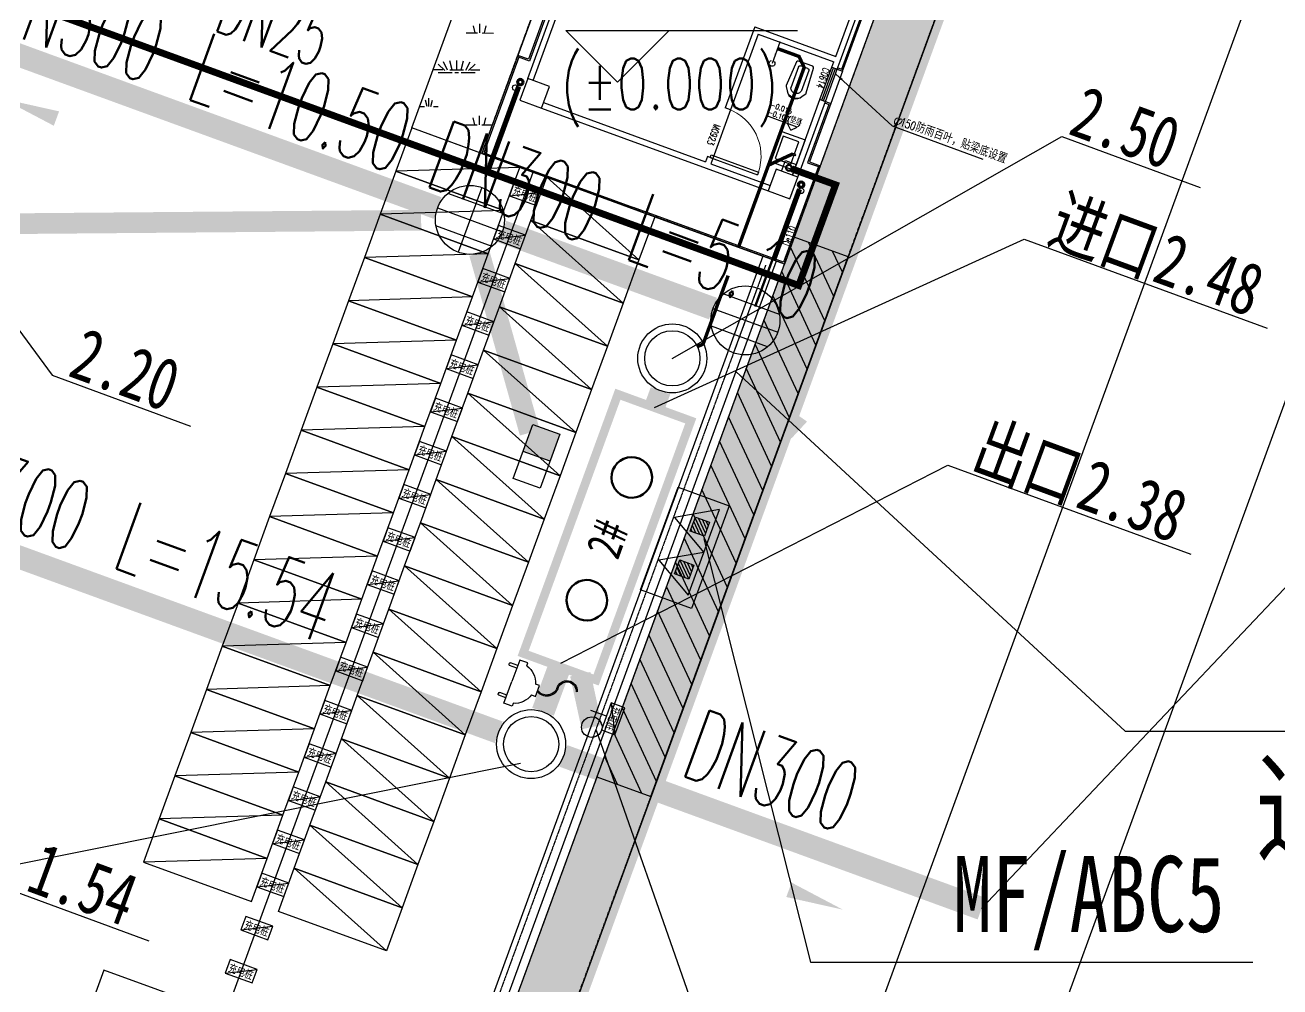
# Model space of a CAD drawing. Extents: x -111898 to 889894, y -2 to 1194865.
# Drawn here: x 713164 to 734987, y 877197 to 893932 of the extents above; entities that cross this region are included whole.
import ezdxf

# ---------------------------------------------------------------- set-up
doc = ezdxf.new("R2010")
doc.units = 0
doc.header["$LTSCALE"] = 10
doc.header["$MEASUREMENT"] = 0
for name, pattern in [('10平面$0$DASH', [0.35, 0.25, -0.1]), ('CENTER', [50.8, 31.75, -6.35, 6.35, -6.35]), ('CONTINOUS', [0]), ('DASH', [0.35, 0.25, -0.1])]:
    doc.linetypes.add(name, pattern=pattern)
doc.layers.get('Defpoints').update_dxf_attribs({"color": 210})
for name, color, linetype in [('0-WALL', 252, 'Continuous'), ('00绿地$0$A-车位', 8, 'Continuous'), ('1-单体污水', 50, 'Continuous'), ('1-单体雨水', 131, 'Continuous'), ('10平面$0$A-AXIS-ELEV', 4, 'Continuous'), ('10平面$0$A-CURTAIN', 134, 'Continuous'), ('10平面$0$A-DRAIN', 142, 'Continuous'), ('10平面$0$A-LIN-V', 9, 'Continuous'), ('10平面$0$A-LVTRY', 212, 'Continuous'), ('10平面$0$A-TEXT', 61, 'Continuous'), ('10平面$0$A-WINDOW', 140, 'Continuous'), ('10平面$0$AS-COLN', 6, 'Continuous'), ('10平面$0$AS-WALL', 40, 'Continuous'), ('10平面$0$宿舍-1i$0$单元1$0$LVTRY', 6, 'Continuous'), ('A-FIRE-TEXT', 61, 'Continuous'), ('A-LIN-V', 9, 'Continuous'), ('DIM_污水', 2, 'Continuous'), ('DIM_雨水', 4, 'Continuous'), ('GPS-ZF废水', 31, 'Continuous'), ('Gps-ZF雨水', 4, 'TG_Y'), ('SB_ZF消防', 1, 'Continuous'), ('TEXT_污水', 2, 'Continuous'), ('TEXT_给水', 3, 'Continuous'), ('TEXT_雨水', 4, 'Continuous'), ('TWT_雨水口', 4, 'Continuous'), ('WALL', 252, 'Continuous'), ('WELL_污水', 2, 'Continuous'), ('WELL_雨水', 4, 'Continuous'), ('污水标高', 2, 'Continuous'), ('雨水标高', 4, 'Continuous')]:
    doc.layers.add(name, color=color, linetype=linetype)
for name, color, linetype, lineweight in [('GPS-ZF污水', 2, 'TG_W', 60), ('GPS-ZF给水', 3, 'TG_J', 60), ('LG-ZF给水', 3, 'Continuous', 60), ('LG-ZF雨水', 4, 'Continuous', 60)]:
    doc.layers.add(name, color=color, linetype=linetype, lineweight=lineweight)
doc.styles.add('-宋体', font='', dxfattribs={"width": 0.75})
doc.styles.add('10平面$0$_TCH_DIM', font='SIMPLEX', dxfattribs={"bigfont": 'GBCBIG'})
doc.styles.add('10平面$0$_TCH_SPACE', font='SIMPLEX', dxfattribs={"height": 5, "bigfont": 'GBCBIG'})
doc.styles.add('_TCH_DIM', font='SIMPLEX.shx', dxfattribs={"width": 0.75, "bigfont": 'hztxt.shx'})
doc.styles.add('_TWT_PIPEDN', font='SIMPLEX', dxfattribs={"width": 0.6, "height": 3, "bigfont": 'HZTXT'})
doc.styles.add('A-STANDARD', font='SIMPLEX', dxfattribs={"bigfont": 'GBCBIG'})
doc.styles.add('note_txt', font='arial.ttf', dxfattribs={"width": 0.75})
doc.styles.add('TG_LINETYPE', font='SIMPLEX', dxfattribs={"width": 0.8, "height": 3.5, "bigfont": 'HZTXT'})
doc.styles.get('-宋体').set_extended_font_data('SimSun')
doc.linetypes.add('TG_J', pattern='A,2,-0.3,["J",TG_LINETYPE,S=0.1,R=0,X=-0.23,Y=-0.15],0', length=2.3)
doc.linetypes.add('TG_W', pattern='A,2,-0.3,["W",TG_LINETYPE,S=0.1,R=0,X=-0.23,Y=-0.15],0', length=2.3)
doc.linetypes.add('TG_Y', pattern='A,2,-0.3,["Y",TG_LINETYPE,S=0.1,R=0,X=-0.25,Y=-0.15],0', length=2.3)
pattern_1 = [(359.79974, (-824318.4, 704905.5), (1605.5824, 1594.398), [240, -48, 64, -48, 240, -960]), (359.79974, (-824398.3, 704953.8), (1605.5824, 1594.398), [160, -120, 240, -120, 160, -800]), (359.79974, (-823836, 705591.9), (1605.5824, 1594.398), [200, -80, 200, -1120]), (359.79974, (-824634.9, 705914.7), (1605.5824, 1594.398), [80, -160, 80, -1280]), (89.79974, (-824474.9, 705914.1), (-1594.398, 1605.5824), [144, -1456]), (89.79974, (-823998.3, 704952.4), (-1594.398, 1605.5824), [160, -1440]), (89.79974, (-823596, 705591), (-1594.398, 1605.5824), [160, -1440]), (44.79974, (-823790.3, 704935.7), (5.5922, 1599.9902), [160, -2102.7417]), (134.79974, (-824206.3, 704937.2), (-1599.9902, 5.5922), [160, -2102.7417]), (63.23469, (-823838.3, 704943.9), (5.5922, 1599.99023), [160, -3417.7088]), (75.7635, (-823918.27, 704952.15), (5.59221, 1599.99023), [160, -6436.969]), (75.7635, (-823516.03, 705590.75), (5.59221, 1599.99023), [128, -6468.969]), (75.7635, (-824442.9, 705914), (5.59221, 1599.99023), [112, -6484.969]), (103.835987, (-824078.27, 704952.7), (5.59221, 1599.99023), [160, -6436.969]), (103.835987, (-823676.03, 705591.3), (5.59221, 1599.99023), [128, -6468.969]), (103.835987, (-824506.9, 705914.2), (5.59221, 1599.99023), [112, -6484.969]), (116.364795, (-824158.3, 704945), (5.5922, 1599.99023), [160, -3417.7069])]

# ---------------------------------------------------------------- blocks, each defined once
blk = doc.blocks.new('gfctuc')
blk.add_lwpolyline([(2035210, 4060000), (2035210, 4059500), (2035460, 4059500), (2035460, 4060000)], close=True)
blk.add_lwpolyline([(2035210, 4060000), (2035460, 4059500)])
at = {"layer": 'A-FIRE-TEXT', "style": 'note_txt', "width": 0.75}
blk.add_text('充电桩', height=139.2, rotation=270, dxfattribs=at).set_placement((2035260, 4059973))
blk = doc.blocks.new('00绿地$0$G$C40593B0A')
at = {"layer": '00绿地$0$A-车位'}
blk.add_lwpolyline([(-1560, 590), (-760, 590), (-760, -1410), (-1560, -1410)], close=True, dxfattribs=at)
blk.add_lwpolyline([(-760, 590), (-1560, -1410)], dxfattribs=at)
blk = doc.blocks.new('10平面$0$$plan$00003701')
at = {"layer": '10平面$0$A-LVTRY'}
for points in [[(-283, -433), (-283, 0), (283, 0), (283, -433), (-283, -433)], [(10, -93), (-212, -93)], [(-212, -93), (-212, -382), (200, -382), (200, -93), (29, -93)], [(10, -66), (10, -139), (29, -139), (29, -66), (10, -66)]]:
    blk.add_lwpolyline(points, dxfattribs=at)
blk = doc.blocks.new('10平面$0$宿舍-1i$0$单元1$0$$lvtry$00000168')
at = {"color": 0}
blk.add_line((0, 0), (0, -395), dxfattribs=at)
blk.add_arc((0, -395), 50, 121.0332, 58.9668, dxfattribs=at)
for p in [(0, 0), (0, -223)]:
    blk.add_point(p, dxfattribs=at)
blk = doc.blocks.new('10平面$0$$plan$00002873')
at = {"layer": '10平面$0$A-LVTRY'}
for p, q in [((-92, -91), (-92, -482)), ((-66, -65), (69, -65)), ((95, -91), (95, -482))]:
    blk.add_line(p, q, dxfattribs=at)
blk.add_lwpolyline([(140, -552, -0.624736), (-140, -552), (-181, -489, -0.15876), (-185, -473), (-158, -24, -0.392703), (-132, 0), (132, 0, -0.392703), (158, -24), (185, -473, -0.161657), (181, -489)], format="xyb", close=True, dxfattribs=at)
blk.add_circle((2, -107), 23.1, dxfattribs=at)
for centre, radius, start, end in [((-66, -91), 26, 90, 180), ((69, -91), 26, 0, 90), ((0, -422), 207, 240.0293, 299.9707), ((2, -447), 99.9, 200.5982, 339.4018)]:
    blk.add_arc(centre, radius, start, end, dxfattribs=at)
blk = doc.blocks.new('10平面$0$$DorLib2D$00000001')
for p, q in [((0.45, 0.975), (0.5, 0.975)), ((0.45, 0), (0.45, 0.975)), ((0.5, 0), (0.5, 0.975)), ((0.5, 0), (0.45, 0))]:
    blk.add_line(p, q)
at = {"lineweight": 13}
blk.add_arc((0.475, 0), 0.975, 91.4693, 180, dxfattribs=at)
blk = doc.blocks.new('2#')
at = {"layer": 'GPS-ZF污水', "linetype": 'CONTINOUS', "const_width": 150}
blk.add_lwpolyline([(-20411, 50274), (-15611, 50274), (-15611, 51624), (-20411, 51624), (-20411, 50274)], dxfattribs=at)
at = {"layer": 'GPS-ZF污水', "linetype": 'CONTINOUS'}
for centre in [(-19163, 50901), (-16888, 50901)]:
    blk.add_ellipse(centre, major_axis=(353, -9), ratio=1, start_param=3.166511194156282, end_param=9.449696501335868, dxfattribs=at)
at = {"layer": 'GPS-ZF污水', "linetype": 'CONTINOUS', "style": '-宋体', "width": 0.75}
blk.add_text('2#', height=604.2, dxfattribs=at).set_placement((-18338, 50630))
blk = doc.blocks.new('AD-P-B01-B04$0$AD-PMDT-B1F$0$sdftr')
at = {"color": 0}
for p, q in [((-63180, -35534), (-63180, -35514)), ((-63030, -35499), (-63165, -35499)), ((-63030, -35549), (-63165, -35549)), ((-62880, -35399), (-63030, -35399)), ((-63030, -35399), (-63030, -35799)), ((-62880, -35450), (-62880, -35399)), ((-62631, -35699), (-62555, -35699)), ((-62555, -35699), (-62555, -35899)), ((-63030, -36199), (-63030, -35799)), ((-62555, -35899), (-62631, -35899)), ((-61280, -35799), (-61568, -35799)), ((-63180, -36064), (-63180, -36084)), ((-63030, -36049), (-63165, -36049)), ((-63030, -36099), (-63165, -36099)), ((-62880, -36199), (-63030, -36199)), ((-62880, -36147), (-62880, -36199)), ((-61903, -36026), (-61922, -36020))]:
    blk.add_line(p, q, dxfattribs=at)
for centre, radius, start, end in [((-63165, -35514), 15, 89.9994, 179.9994), ((-63165, -35534), 15, 179.9994, 270.0006), ((-62980, -35799), 362, 16.022, 73.978), ((-62447, -35969), 212, 4.0504, 120.7003), ((-62447, -35969), 192, 4.6155, 124.3186), ((-62980, -35799), 362, 286.022, 343.978), ((-62076, -35975), 180, 173.3009, 343.4976), ((-62076, -35975), 160, 172.6314, 343.4976), ((-63165, -36064), 15, 89.9994, 179.9994), ((-63165, -36084), 15, 179.9994, 270.0006)]:
    blk.add_arc(centre, radius, start, end, dxfattribs=at)
at = {"xscale": -1, "rotation": 179.884104689103}
blk.add_blockref('gfctuc', (-2088274, 4028060), dxfattribs=at)
blk = doc.blocks.new('$TWTSYS$00000376')
for radius in [0.5, 0.4]:
    blk.add_circle((0, 0, 0), radius)
blk = doc.blocks.new('$TWTSYS$00000375')
for p, q in [((0, 0.5, 0), (0, -0.5, 0)), ((0.433, 0.25, 0), (-0.433, 0.25, 0)), ((-0.5, 0, 0), (0.5, 0, 0)), ((0.433, -0.25, 0), (-0.433, -0.25, 0))]:
    blk.add_line(p, q)
blk.add_circle((0, 0, 0), 0.5)
blk = doc.blocks.new('$TwtSys$00000424')
for p, q in [((-500, 250), (500, 250)), ((-500, -250), (-500, 250)), ((0, -250), (0, 250)), ((500, 250), (500, -250)), ((500, -250), (-500, -250))]:
    blk.add_line(p, q)
blk.add_solid([(0, 250), (500, 250), (0, -250), (500, -250)])
blk = doc.blocks.new('$ATTACHMENT$00000214')
h = blk.add_hatch()
h.set_pattern_fill('ANSI31', color=256, scale=200, style=0)
h.set_pattern_definition([(45, (-38543.802, -6842.639), (-17.67767, 17.67767), [])])
h.paths.add_polyline_path([(-65, 2), (65, 2), (65, -128), (-65, -128)])
for points in [[(0, 172), (-198, -172), (198, -172)], [(-65, 2), (65, 2), (65, -128), (-65, -128)]]:
    blk.add_lwpolyline(points, close=True)

msp = doc.modelspace()

# ---------------------------------------------------------------- hatches: boundary and pattern name
at = {"layer": '0-WALL'}
h = msp.add_hatch(dxfattribs=at)
h.set_pattern_fill('草坪或沼泽', color=8, scale=400, angle=-0.200257)
h.set_pattern_definition(pattern_1)
h.paths.add_polyline_path([(696130.98, 804098.61), (669562.33, 731379.54), (607880.43, 745535.24), (522571.73, 770781.34), (445339.53, 792957.04), (609790.27, 1011755.57), (618487.23, 1023194.24), (653205.56, 1069507.99), (721439.16, 1038957.87), (738262.84, 1027590.63), (761400.89, 1017231.07), (768403.04, 1001909.04), (737294.43, 916764), (736355.16, 917107.18), (742257.75, 933262.65), (741788.31, 933434.17), (745346.31, 941716.12), (767322.91, 1001866.69), (760648.1, 1016472.46), (737774.94, 1026713.42), (720951.27, 1038080.66), (653526.34, 1068268.72), (619285.33, 1022591.71), (610587.99, 1011152.54), (447011.62, 793517.34), (522851.61, 771741.38), (608134.4, 746502.95), (668925.9, 732551.6), (695191.71, 804441.78)])
h.paths.add_polyline_path([(702359.45, 821146.08), (701420.18, 821489.25), (703324.3, 826702.56), (702855.23, 826873.89), (706411.93, 835156.24), (730109.53, 900012.74), (731048.81, 899669.57)])
h = msp.add_hatch(dxfattribs=at)
h.set_pattern_fill('草坪或沼泽', color=8, scale=400, angle=-0.200257)
h.set_pattern_definition([(359.79974, (-824318.4, 704905.5), (1605.5824, 1594.398), [240, -48, 64, -48, 240, -960]), (359.79974, (-824398.3, 704953.8), (1605.5824, 1594.398), [160, -120, 240, -120, 160, -800]), (359.79974, (-823836, 705591.9), (1605.5824, 1594.398), [200, -80, 200, -1120]), (359.79974, (-824634.9, 705914.7), (1605.5824, 1594.398), [80, -160, 80, -1280]), (89.79974, (-824474.9, 705914.1), (-1594.398, 1605.5824), [144, -1456]), (89.79974, (-823998.3, 704952.4), (-1594.398, 1605.5824), [160, -1440]), (89.79974, (-823596, 705591), (-1594.398, 1605.5824), [160, -1440]), (44.79974, (-823790.3, 704935.7), (5.5922, 1599.9902), [160, -2102.7417]), (134.79974, (-824206.3, 704937.2), (-1599.9902, 5.5922), [160, -2102.7417]), (63.23469, (-823838.3, 704943.9), (5.5922, 1599.99023), [160, -3417.7088]), (75.7635, (-823918.27, 704952.15), (5.59221, 1599.99023), [160, -6436.969]), (75.7635, (-823516.03, 705590.75), (5.59221, 1599.99023), [128, -6468.969]), (75.7635, (-824442.9, 705914), (5.59221, 1599.99023), [112, -6484.969]), (103.835987, (-824078.27, 704952.7), (5.59221, 1599.99023), [160, -6436.969]), (103.835987, (-823676.03, 705591.3), (5.59221, 1599.99023), [128, -6468.969]), (103.835987, (-824506.9, 705914.2), (5.59221, 1599.99023), [112, -6484.969]), (116.364795, (-824158.3, 704945), (5.5922, 1599.99023), [160, -3417.7069])])
edge = h.paths.add_edge_path()
edge.add_line((741503.08, 933538.38), (741712.87, 934018.57))
edge.add_line((741712.87, 934018.57), (745060.96, 941812.89))
edge.add_line((745060.96, 941812.89), (766890.86, 1001849.76))
edge.add_line((766890.86, 1001849.76), (760346.98, 1016169.02))
edge.add_line((760346.98, 1016169.02), (737579.78, 1026362.54))
edge.add_line((737579.78, 1026362.54), (720756.11, 1037729.77))
edge.add_line((720756.11, 1037729.77), (653654.65, 1067773.01))
edge.add_line((653654.65, 1067773.01), (467795.25, 820503.81))
edge.add_line((467795.25, 820503.81), (468143.58, 820404.89))
edge.add_line((468143.58, 820404.89), (647181.92, 1058601.18))
edge.add_line((647181.92, 1058601.18), (648464.56, 1058132.56))
edge.add_line((648464.56, 1058132.56), (650350.23, 1063296.8))
edge.add_line((650350.23, 1063296.8), (720796.15, 1037558.69))
edge.add_line((720796.15, 1037558.69), (718909.6, 1032395.07))
edge.add_line((718909.6, 1032395.07), (725484.49, 1029992.9))
edge.add_line((725484.49, 1029992.9), (726513.26, 1032808.65))
edge.add_line((726513.26, 1032808.65), (729331.07, 1031779.14))
edge.add_line((729331.07, 1031779.14), (728302.36, 1028963.46))
edge.add_line((728302.36, 1028963.46), (747084.56, 1022101.19))
edge.add_line((747084.56, 1022101.19), (755217.14, 1018452.95))
edge.add_arc((743028.5, 1006160.87), 17310.64, -14.619994, 45.242091, ccw=False)
edge.add_line((759778.64, 1001791.54), (760685.99, 1001458.08))
edge.add_line((760685.99, 1001458.08), (765094.65, 999847.31))
edge.add_line((765094.65, 999847.31), (740941.69, 933744.02))
edge.add_line((740941.69, 933744.02), (741503.08, 933538.38))
h = msp.add_hatch(dxfattribs=at)
h.set_pattern_fill('草坪或沼泽', color=8, scale=400, angle=-0.200257)
h.set_pattern_definition(pattern_1)
edge = h.paths.add_edge_path()
edge.add_arc((670925.45, 835932.04), 3000.73, 160.898838, 249.92431)
edge.add_line((669895.41, 833113.63), (677597, 830299.76))
edge.add_arc((681200.31, 840162.12), 10500, 249.929711, 339.929709)
edge.add_line((691062.67, 836558.8), (714638.64, 901086.81))
edge.add_arc((704776.28, 904690.13), 10500, -20.070291, 69.929711)
edge.add_line((708379.59, 914552.49), (700677.97, 917366.35))
edge.add_arc((699648.49, 914547.74), 3000.73, 69.935502, 158.96099)
edge.add_line((696847.8, 915625.01), (711688.3, 910202.89))
edge.add_line((711688.3, 910202.89), (682930.43, 831491.86))
edge.add_line((682930.43, 831491.86), (668089.93, 836913.99))
h = msp.add_hatch(dxfattribs=at)
h.set_pattern_fill('草坪或沼泽', color=8, scale=400, angle=-0.200257)
h.set_pattern_definition(pattern_1)
h.paths.add_polyline_path([(721109.35, 891695.96), (719887.88, 892142.23), (722753.37, 899985.16), (724256.62, 899435.93), (722575.77, 894835.41), (722293.99, 894938.36)])
msp.add_hatch(color=8, dxfattribs=at).paths.add_polyline_path([(725526.05, 887904.73), (726491.97, 886739.82), (726763.44, 887033.6)], flags=17)
at = {"layer": '1-单体污水'}
for points in [[(726624.55, 893386.28), (726634.84, 893414.46), (726646.51, 893410.2)], [(726624.55, 893386.28), (726651.75, 893398.93), (726646.51, 893410.2)], [(726713.96, 893193.92), (726741.17, 893206.56), (726746.4, 893195.29)], [(726713.96, 893193.92), (726742.14, 893183.62), (726746.4, 893195.29)], [(724956.01, 888382.36), (724984.19, 888372.06), (724979.92, 888360.39)], [(724956.01, 888382.36), (724968.65, 888355.15), (724979.92, 888360.39)]]:
    msp.add_hatch(color=256, dxfattribs=at).paths.add_polyline_path(points)
at = {"layer": '10平面$0$A-WINDOW'}
msp.add_hatch(color=256, dxfattribs=at).paths.add_polyline_path([(727259.54, 893085.08), (727356.15, 892968.6), (727383.29, 892997.98)], flags=17)
at = {"layer": 'A-LIN-V'}
h = msp.add_hatch(dxfattribs=at)
h.set_pattern_fill('ANSI31', color=256, scale=200, angle=282.622918)
h.set_pattern_definition([(114.92971, (294179.43, 1207716.67), (-287.91712, -133.82818), [])])
h.paths.add_polyline_path([(727479.69, 889900.81), (726540.42, 890243.99), (723108.69, 880851.26), (724047.96, 880508.09)])
at = {"layer": 'GPS-ZF给水'}
for points in [[(727259.38, 891152.77), (727279.97, 891209.13), (727336.33, 891188.54)], [(727259.38, 891152.77), (727315.74, 891132.18), (727336.33, 891188.54)], [(726619.37, 889401.04), (726598.78, 889344.69), (726655.13, 889324.1)], [(726619.37, 889401.04), (726675.72, 889380.45), (726655.13, 889324.1)]]:
    msp.add_hatch(color=256, dxfattribs=at).paths.add_polyline_path(points)

# ---------------------------------------------------------------- linework, layer by layer
at = {"layer": '0-WALL', "linetype": 'CENTER', "ltscale": 0.2}
msp.add_line((669562.33, 731379.54), (768403.04, 1001909.04), dxfattribs=at)
at = {"layer": '0-WALL'}
for p, q in [((723467.19, 892937.97), (722567.19, 893837.97)), ((722567.19, 893837.97), (726595.18, 893837.97)), ((723467.19, 892937.97), (724367.19, 893837.97)), ((725526.05, 887904.73), (732296.67, 881648.14)), ((732296.67, 881648.14), (740979.33, 881648.14))]:
    msp.add_line(p, q, dxfattribs=at)
for points in [[(673693.26, 728114.7), (773803.93, 1002120.16), (765164.86, 1021024.11), (740702.33, 1031976.68), (723878.66, 1043343.91), (624903.43, 1087657.94), (607465.13, 1083055.04)], [(724114.6, 890597.96), (725993.15, 889911.61), (710893.55, 848583.63), (709015.01, 849269.97)], [(726228.06, 889826.15), (706272.44, 835207.11), (702714.26, 826925.28)]]:
    msp.add_lwpolyline(points, dxfattribs=at)
at = {"layer": '0-WALL', "color": 1, "linetype": 'DASH', "ltscale": 3, "const_width": 300}
msp.add_lwpolyline([(768403.04, 1001909.04), (761400.89, 1017231.07), (738262.84, 1027590.63), (721439.16, 1038957.87), (653205.56, 1069507.99), (618487.23, 1023194.24), (609790.27, 1011755.57), (445339.53, 792957.04), (522571.73, 770781.34), (607880.43, 745535.24), (669562.33, 731379.54)], close=True, dxfattribs=at)
at = {"layer": '0-WALL', "linetype": 'CENTER', "ltscale": 0.2}
msp.add_lwpolyline([(768403.04, 1001909.04), (761400.89, 1017231.07), (738262.84, 1027590.63), (721439.16, 1038957.87), (653205.56, 1069507.99), (618487.23, 1023194.24), (609790.27, 1011755.57), (445339.53, 792957.04), (522571.73, 770781.34), (607880.43, 745535.24), (669562.33, 731379.54)], close=True, dxfattribs=at)
at = {"layer": '0-WALL', "ltscale": 10}
msp.add_lwpolyline([(732985.07, 905562.62), (733176.82, 905492.56, -0.41421265), (737945.59, 895233.01), (712619.45, 825914.72, -0.41421335), (702359.9, 821145.92), (702359.45, 821146.08)], format="xyb", dxfattribs=at)
at = {"layer": '0-WALL'}
for points in [[(702359.45, 821146.08), (701420.18, 821489.25), (703324.3, 826702.56), (702855.23, 826873.89), (706411.93, 835156.24), (730109.53, 900012.74), (731048.81, 899669.57)], [(721109.35, 891695.96), (719887.88, 892142.23), (722753.37, 899985.16), (724256.62, 899435.93), (722575.77, 894835.41), (722293.99, 894938.36)]]:
    msp.add_lwpolyline(points, close=True, dxfattribs=at)
at = {"layer": '0-WALL', "elevation": 3538.29}
msp.add_lwpolyline([(706901.64, 850042.11), (722001.24, 891370.1)], dxfattribs=at)
at = {"layer": '0-WALL', "linetype": 'DASH'}
for points in [[(726043.14, 889757.11), (706132.98, 835262.51), (702576.29, 826984.64)], [(726324.92, 889654.16), (706411.91, 835151.73), (702851.93, 826866.21)]]:
    msp.add_lwpolyline(points, dxfattribs=at)
at = {"layer": '1-单体污水', "const_width": 60}
for points in [[(726624.55, 893386.28), (726248.65, 893523.62)], [(726624.55, 893386.28), (726713.96, 893193.92)], [(726713.96, 893193.92), (726092.97, 891494.26)], [(726515.92, 891690.85), (726092.97, 891494.26)], [(726092.97, 891494.26), (725569.48, 890061.44)], [(725391.03, 889573.02), (724956.01, 888382.36)], [(724855.7, 888335.73), (724956.01, 888382.36)]]:
    msp.add_lwpolyline(points, dxfattribs=at)
at = {"layer": '1-单体雨水', "const_width": 90}
for points in [[(721748.79, 892862.39), (721208.49, 891383.58)], [(726633.02, 891077.91), (726180.13, 889838.34)]]:
    msp.add_lwpolyline(points, dxfattribs=at)
at = {"layer": '10平面$0$A-AXIS-ELEV'}
for p, q in [((726594.57, 892158.32), (726065.34, 892351.68)), ((726479.15, 892104.67), (726425.5, 892220.09)), ((726479.15, 892104.67), (726594.57, 892158.32))]:
    msp.add_line(p, q, dxfattribs=at)
at = {"layer": '10平面$0$A-CURTAIN'}
for p, q in [((727074.23, 892577.87), (727144.67, 892552.13)), ((727082.81, 892601.35), (727176.73, 892567.04))]:
    msp.add_line(p, q, dxfattribs=at)
for points in [[(722292.52, 894351.53), (721921.77, 893336.8), (721733.92, 893405.43), (721109.46, 891696.28), (723739.43, 890735.4)], [(722307.42, 894319.47), (721936.68, 893304.74), (721748.82, 893373.37), (721141.52, 891711.18), (723748.01, 890758.88)], [(727288.71, 893164.92), (727382.64, 893130.6), (727863.08, 894445.58), (727863.08, 894445.58)], [(727297.29, 893188.4), (727367.74, 893162.66), (727839.6, 894454.16), (727839.6, 894454.16)], [(727176.73, 892567.04), (726805.99, 891552.3), (726993.85, 891483.67), (726369.39, 889774.51), (723739.43, 890735.4)], [(727144.67, 892552.13), (726773.93, 891537.4), (726961.78, 891468.76), (726354.49, 889806.57), (723748.01, 890758.88)]]:
    msp.add_lwpolyline(points, dxfattribs=at)
at = {"layer": '10平面$0$A-DRAIN'}
msp.add_circle((726656.56, 891050.16), 50, dxfattribs=at)
at = {"layer": '10平面$0$A-LIN-V', "color": 8}
msp.add_line((727382.64, 893130.6), (727176.74, 892567.04), dxfattribs=at)
at = {"layer": '10平面$0$A-WINDOW'}
for p, q in [((726988.88, 892635.67), (727194.78, 893199.24)), ((727020.19, 892624.23), (727226.09, 893187.8)), ((727051.5, 892612.79), (727257.4, 893176.36)), ((727082.81, 892601.35), (727288.71, 893164.92)), ((727194.78, 893199.24), (727288.71, 893164.92)), ((727259.54, 893085.08), (728241.92, 892177.49)), ((726988.88, 892635.67), (727082.81, 892601.35)), ((725433.68, 892458.62), (725124.82, 891613.28)), ((728241.92, 892177.49), (729819.9, 891600.96))]:
    msp.add_line(p, q, dxfattribs=at)
at = {"layer": '10平面$0$AS-COLN'}
msp.add_lwpolyline([(726226.66, 891423.64), (726089.39, 891047.93), (726465.1, 890910.66), (726602.37, 891286.37)], close=True, dxfattribs=at)
at = {"layer": '10平面$0$AS-WALL'}
for p, q in [((727263.42, 893387.09), (727675.23, 894514.22)), ((727340.19, 893305.81), (727769.15, 894479.9)), ((725854.51, 893901.85), (725339.75, 892492.94)), ((725854.51, 893901.85), (727263.42, 893387.09)), ((725914.12, 893773.6), (725433.68, 892458.62)), ((725914.12, 893773.6), (727229.1, 893293.16)), ((727194.78, 893199.24), (727229.1, 893293.16)), ((727288.71, 893164.92), (727340.19, 893305.81)), ((722181.13, 892582.32), (724996.58, 891553.67)), ((726508.44, 891320.69), (726988.88, 892635.67)), ((726602.37, 891286.37), (727082.81, 892601.35)), ((722146.81, 892488.39), (725009.22, 891442.58)), ((725030.9, 891647.59), (724996.58, 891553.67)), ((725124.82, 891613.28), (725090.51, 891519.35)), ((725090.51, 891519.35), (726123.7, 891141.86)), ((725009.22, 891442.58), (726089.39, 891047.93))]:
    msp.add_line(p, q, dxfattribs=at)
at = {"layer": '10平面$0$AS-WALL', "linetype": '10平面$0$DASH'}
msp.add_lwpolyline([(721109.46, 891696.28), (725999.56, 905080.59), (731259.48, 903158.82), (726369.39, 889774.51)], close=True, dxfattribs=at)
at = {"layer": '10平面$0$AS-WALL'}
for points in [[(727194.78, 893199.24), (727288.71, 893164.92)], [(726988.88, 892635.67), (727082.81, 892601.35)], [(725433.68, 892458.62), (725339.75, 892492.94)], [(725124.82, 891613.28), (725030.9, 891647.59)]]:
    msp.add_lwpolyline(points, dxfattribs=at)
at = {"layer": 'A-LIN-V'}
msp.add_lwpolyline([(727479.69, 889900.81), (726540.42, 890243.99), (723108.69, 880851.26), (724047.96, 880508.09), (727479.69, 889900.81)], dxfattribs=at)
at = {"layer": 'Defpoints'}
msp.add_lwpolyline([(726508.44, 891320.69), (726320.58, 891389.32), (726389.22, 891577.18), (726577.07, 891508.54)], close=True, dxfattribs=at)
at = {"layer": 'DIM_污水'}
msp.add_lwpolyline([(724934.25, 879443.99, 0, 0, 0), (727387.33, 878541.42, 0, 266.67, 0), (726448.84, 878886.73, 0, 0, 0)], format="xyseb", dxfattribs=at)
at = {"layer": 'DIM_雨水'}
msp.add_lwpolyline([(715618.04, 891603.53, 0, 0, 0), (712771.1, 892651.01, 0, 266.67, 0), (713709.59, 892305.71, 0, 0, 0)], format="xyseb", dxfattribs=at)
at = {"layer": 'GPS-ZF废水', "const_width": 360}
msp.add_lwpolyline([(722819.79, 882638.13), (723019.89, 881717.56)], dxfattribs=at)
at = {"layer": 'GPS-ZF废水', "linetype": 'TG_W'}
msp.add_circle((723019.89, 881717.56), 178.53, dxfattribs=at)
at = {"layer": 'GPS-ZF污水', "ltscale": 0.1}
for points, const_width in [([(724107.84, 887277.87), (724214.52, 887569.85)], 360), ([(708880.87, 886202.39), (721401.18, 881627.54)], 400), ([(722171.92, 881984.72), (722483.26, 882830.9)], 400), ([(722528.3, 881215.72), (729799.39, 878559.15)], 400)]:
    msp.add_lwpolyline(points, dxfattribs=dict(at, const_width=const_width))
at = {"layer": 'GPS-ZF给水', "ltscale": 0.1, "const_width": 120}
for points in [[(707671.58, 896323.81), (726619.37, 889401.04)], [(726495.79, 891431.76), (727259.38, 891152.77)], [(726619.37, 889401.04), (727259.38, 891152.77)]]:
    msp.add_lwpolyline(points, dxfattribs=at)
at = {"layer": 'Gps-ZF雨水', "ltscale": 0.1}
for points, const_width in [([(720337.95, 890749.27), (711601.82, 893941.1)], 400), ([(711289.23, 890462.44), (720052.14, 890536.21)], 360), ([(725127.49, 888999.36), (721465.07, 890337.46)], 400), ([(721942.95, 886839.58), (721063.92, 889965.76)], 360)]:
    msp.add_lwpolyline(points, dxfattribs=dict(at, const_width=const_width))
at = {"layer": 'LG-ZF给水', "linetype": 'Continuous'}
msp.add_circle((726448.83, 891448.92), 50, dxfattribs=at)
at = {"layer": 'LG-ZF雨水', "linetype": 'Continuous'}
for centre, radius in [((721777.11, 892939.89), 55), ((721777.11, 892939.89), 40), ((726661.33, 891155.4), 55), ((726661.33, 891155.4), 40)]:
    msp.add_circle(centre, radius, dxfattribs=at)
at = {"layer": 'SB_ZF消防'}
for p, q in [((724968.64, 884993.27), (726820.95, 877628.12)), ((726820.95, 877628.12), (734516.94, 877628.12))]:
    msp.add_line(p, q, dxfattribs=at)
msp.add_lwpolyline([(723868.27, 884103.24), (724520.91, 885889.54), (725406.82, 885565.87), (724754.17, 883779.57)], close=True, dxfattribs=at)
at = {"layer": 'WALL', "color": 8}
for p, q in [((721906, 893002.24), (722386.45, 894317.22)), ((721999.93, 892967.92), (722480.37, 894282.9))]:
    msp.add_line(p, q, dxfattribs=at)
msp.add_lwpolyline([(721906, 893002.24), (721768.73, 892626.53), (722146.81, 892488.39), (722284.08, 892864.1)], close=True, dxfattribs=at)
msp.add_circle((721690.34, 892843.32), 50, dxfattribs=at)
at = {"layer": '污水标高', "color": 2}
for p, q in [((724420.42, 888133.41), (731192.32, 891992.02)), ((731192.32, 891992.02), (733600.72, 891105.89)), ((724107.84, 887277.87), (730541.26, 890210.05)), ((730541.26, 890210.05), (734767.76, 888659.65)), ((729799.39, 878559.15), (738184.3, 887432.2)), ((722483.26, 882830.9), (729210.29, 886276.41)), ((729210.29, 886276.41), (733436.79, 884726.02)), ((723094.71, 881665.43), (725493.55, 874814.93)), ((721781.35, 881084.24, 0), (712169.95, 879154.85)), ((712169.95, 879154.85), (715316.83, 877998.72))]:
    msp.add_line(p, q, dxfattribs=at)
at = {"layer": '雨水标高'}
for p, q in [((710344.12, 892313.26), (713633.7, 887841.35)), ((713633.7, 887841.35), (716042.1, 886955.22))]:
    msp.add_line(p, q, dxfattribs=at)

# ---------------------------------------------------------------- block references
at = {"layer": '0-WALL', "xscale": -1}
for name, p, rotation in [('00绿地$0$G$C40593B0A', (721473.06, 892372.21), 249.9297095178311), ('00绿地$0$G$C40593B0A', (721198.52, 891620.79), 249.9297095178311), ('00绿地$0$G$C40593B0A', (720923.99, 890869.37), 249.9297095178311), ('00绿地$0$G$C40593B0A', (720649.45, 890117.95), 249.9297095178311), ('00绿地$0$G$C40593B0A', (720374.91, 889366.54), 249.9297095178311), ('00绿地$0$G$C40593B0A', (720100.37, 888615.12), 249.9297095178311), ('00绿地$0$G$C40593B0A', (719825.83, 887863.7), 249.9297095178311), ('00绿地$0$G$C40593B0A', (719551.29, 887112.28), 249.9297095178311), ('00绿地$0$G$C40593B0A', (719276.76, 886360.87), 249.9297095178311), ('00绿地$0$G$C40593B0A', (719002.22, 885609.45), 249.9297095178311), ('00绿地$0$G$C40593B0A', (718727.68, 884858.03), 249.9297095178311), ('00绿地$0$G$C40593B0A', (718453.14, 884106.61), 249.9297095178311), ('00绿地$0$G$C40593B0A', (718178.6, 883355.19), 249.9297095178311), ('AD-P-B01-B04$0$AD-PMDT-B1F$0$sdftr', (768436.4, 827159.66, 3538.32), 159.8138140182121), ('00绿地$0$G$C40593B0A', (717904.07, 882603.78), 249.9297095178311), ('00绿地$0$G$C40593B0A', (717629.53, 881852.36), 249.9297095178311), ('00绿地$0$G$C40593B0A', (717354.99, 881100.94), 249.9297095178311), ('00绿地$0$G$C40593B0A', (717080.45, 880349.52), 249.9297095178311), ('00绿地$0$G$C40593B0A', (716119.57, 877719.56), 249.9297095178311)]:
    msp.add_blockref(name, p, dxfattribs=dict(at, rotation=rotation))
at = {"layer": '0-WALL'}
for name, p, rotation in [('00绿地$0$G$C40593B0A', (723051.04, 891795.68), 69.92971314102898), ('gfctuc', (3836603.46, -2413934.73), 69.9297110723398), ('gfctuc', (3836328.93, -2414686.15), 69.9297110723398), ('00绿地$0$G$C40593B0A', (722776.5, 891044.26), 69.92971314102898), ('00绿地$0$G$C40593B0A', (722501.96, 890292.84), 69.92971314102898), ('gfctuc', (3836054.39, -2415437.57), 69.9297110723398), ('gfctuc', (3835779.85, -2416188.99), 69.9297110723398), ('00绿地$0$G$C40593B0A', (722227.42, 889541.42), 69.92971314102898), ('00绿地$0$G$C40593B0A', (721952.89, 888790.01), 69.92971314102898), ('gfctuc', (3835505.31, -2416940.41), 69.9297110723398), ('gfctuc', (3835230.77, -2417691.82), 69.9297110723398), ('00绿地$0$G$C40593B0A', (721678.35, 888038.59), 69.92971314102898), ('gfctuc', (3834956.24, -2418443.24), 69.9297110723398), ('00绿地$0$G$C40593B0A', (721403.81, 887287.17), 69.92971314102898), ('00绿地$0$G$C40593B0A', (721129.27, 886535.75), 69.92971314102898), ('gfctuc', (3834681.7, -2419194.66), 69.9297110723398), ('gfctuc', (3834407.16, -2419946.08), 69.9297110723398), ('00绿地$0$G$C40593B0A', (720854.73, 885784.34), 69.92971314102898), ('00绿地$0$G$C40593B0A', (720580.2, 885032.92), 69.92971314102898), ('gfctuc', (3834132.62, -2420697.5), 69.9297110723398), ('gfctuc', (3833858.08, -2421448.91), 69.9297110723398), ('00绿地$0$G$C40593B0A', (720305.66, 884281.5), 69.92971314102898), ('00绿地$0$G$C40593B0A', (720031.12, 883530.08), 69.92971314102898), ('gfctuc', (3833583.55, -2422200.33), 69.9297110723398), ('gfctuc', (3833309.01, -2422951.75), 69.9297110723398), ('00绿地$0$G$C40593B0A', (719756.58, 882778.66), 69.92971314102898), ('00绿地$0$G$C40593B0A', (719482.04, 882027.25), 69.92971314102898), ('gfctuc', (3833034.47, -2423703.17), 69.9297110723398), ('gfctuc', (3832759.93, -2424454.58), 69.9297110723398), ('00绿地$0$G$C40593B0A', (719207.51, 881275.83), 69.92971314102898), ('gfctuc', (3832485.39, -2425206), 69.9297110723398), ('00绿地$0$G$C40593B0A', (718932.97, 880524.41), 69.92971314102898), ('00绿地$0$G$C40593B0A', (718658.43, 879772.99), 69.92971314102898), ('gfctuc', (3832210.85, -2425957.42), 69.9297110723398), ('gfctuc', (3831936.32, -2426708.84), 69.9297110723398), ('gfctuc', (3831661.78, -2427460.26), 69.9297110723398)]:
    msp.add_blockref(name, p, dxfattribs=dict(at, rotation=rotation))
at = {"layer": '10平面$0$A-LVTRY', "yscale": -1, "rotation": 159.929711434593}
msp.add_blockref('10平面$0$$plan$00002873', (726737.79, 893259.74), dxfattribs=at)
at = {"layer": '10平面$0$A-LVTRY', "extrusion": (0, 0, -1), "xscale": -1, "zscale": -1, "rotation": 110.0702884266685}
msp.add_blockref('10平面$0$$plan$00003701', (-726635.22, 891667.7), dxfattribs=at)
at = {"layer": '10平面$0$A-WINDOW', "xscale": 899.9999999999999, "yscale": 899.9999999999999, "zscale": 100, "rotation": 249.9297116167321}
msp.add_blockref('10平面$0$$DorLib2D$00000001', (725232.29, 892053.11), dxfattribs=at)
at = {"layer": '10平面$0$宿舍-1i$0$单元1$0$LVTRY', "xscale": -1, "rotation": 339.9297114345931}
msp.add_blockref('10平面$0$宿舍-1i$0$单元1$0$$lvtry$00000168', (726289.83, 893636.33), dxfattribs=at)
at = {"layer": 'GPS-ZF污水', "rotation": 69.9297116200916}
msp.add_blockref('2#', (777319.95, 884456.25), dxfattribs=at)
at = {"layer": 'SB_ZF消防', "xscale": 2, "yscale": 2, "zscale": 2, "rotation": 69.9297081859277}
for p in [(724782.05, 885248.03), (724509.73, 884502.67)]:
    msp.add_blockref('$ATTACHMENT$00000214', p, dxfattribs=at)
at = {"layer": 'TWT_雨水口', "rotation": 69.92970842670957}
msp.add_blockref('$TwtSys$00000424', (722058.71, 886427.91), dxfattribs=at)
at = {"layer": 'WELL_污水', "xscale": 1200, "yscale": 1200, "zscale": 1200}
for p, rotation in [((724420.42, 888133.41), 339.7997433390076), ((721964.74, 881421.62), 69.79974380139036)]:
    msp.add_blockref('$TWTSYS$00000376', p, dxfattribs=dict(at, rotation=rotation))
at = {"layer": 'WELL_雨水', "xscale": 1200, "yscale": 1200, "zscale": 1200, "rotation": 339.79974336667}
for p in [(720901.51, 890543.36), (725691.06, 888793.45)]:
    msp.add_blockref('$TWTSYS$00000375', p, dxfattribs=at)

# ---------------------------------------------------------------- texts
at = {"layer": '0-WALL', "color": 7, "style": 'A-STANDARD', "width": 0.705882}
msp.add_text('(%%P0.000)', height=892.5, dxfattribs=at).set_placement((722485.18, 892460.47))
at = {"layer": '0-WALL', "color": 7, "style": '_TCH_DIM'}
msp.add_text('通透式围墙', height=1762.963, dxfattribs=at).set_placement((734562.67, 879373.14))
at = {"layer": '10平面$0$A-AXIS-ELEV', "style": '10平面$0$_TCH_DIM', "width": 0.705882}
for s, p in [('-0.100', (726076.15, 892381.27)), ('-0.015', (726122.99, 892509.48)), ('(', (726414.29, 892257.73)), (')', (726598.38, 892190.47))]:
    msp.add_text(s, height=89.25, rotation=339.929672, dxfattribs=at).set_placement(p)
at = {"layer": '10平面$0$A-AXIS-ELEV', "style": '10平面$0$_TCH_DIM'}
msp.add_text('垫层', height=105.778, rotation=339.929672, dxfattribs=at).set_placement((726453.74, 892243.32))
at = {"layer": '10平面$0$A-TEXT', "style": '10平面$0$_TCH_SPACE', "width": 0.7}
for s, p in [('C0614', (727046.59, 893203.14)), ('M0923', (725149.06, 892223.6))]:
    msp.add_text(s, height=120.567, rotation=249.929848, dxfattribs=at).set_placement(p)
at = {"layer": '10平面$0$A-WINDOW', "style": '10平面$0$_TCH_DIM'}
for s, height, p in [('φ', 176.3, (728248.98, 892230.81)), ('防雨百叶，贴梁底设置', 176.296, (728632.52, 892090.68))]:
    msp.add_text(s, height=height, rotation=339.929672, dxfattribs=at).set_placement(p)
at = {"layer": '10平面$0$A-WINDOW', "style": '10平面$0$_TCH_DIM', "width": 0.705882}
msp.add_text('150', height=148.75, rotation=339.929672, dxfattribs=at).set_placement((728369.52, 892186.77))
at = {"layer": 'SB_ZF消防', "color": 7, "style": '-宋体', "width": 0.75}
msp.add_text('MF/ABC5', height=1321.73, dxfattribs=at).set_placement((729304.6, 878153.12))
at = {"layer": 'TEXT_污水', "style": '_TWT_PIPEDN', "width": 0.557143}
for s, rotation, p in [('DN300', 339.927999, (711173.99, 885777.06)), ('L=15.54', 339.927999, (714641.21, 884510.15)), ('DN300', 339.929711, (724534.52, 880895.28))]:
    msp.add_text(s, height=1225, rotation=rotation, dxfattribs=at).set_placement(p)
at = {"layer": 'TEXT_给水', "style": '_TWT_PIPEDN', "width": 0.557143}
msp.add_text('J-DN25', height=980, rotation=339.929711, dxfattribs=at).set_placement((715495.01, 894189.67))
at = {"layer": 'TEXT_雨水', "style": '_TWT_PIPEDN', "width": 0.557143}
for s, height, rotation, p in [('DN300', 1225, 339.929711, (712457.54, 893934.54)), ('L=10.50', 1225, 339.929711, (715924.81, 892667.74)), ('DN300', 1225, 339.929711, (720089.21, 891146.24)), ('L=5.10', 1225, 339.929711, (723556.47, 889879.44)), ('De110', 122.5, 69.929711, (726452.55, 890078.01))]:
    msp.add_text(s, height=height, rotation=rotation, dxfattribs=at).set_placement(p)
at = {"layer": '污水标高', "color": 2, "style": '-宋体', "width": 0.75}
for s, p in [('2.50', (731281.66, 892046.62)), ('进口', (730910.48, 890161.97)), ('2.48', (732735.19, 889490.6)), ('出口', (729579.51, 886228.34)), ('2.38', (731404.22, 885556.97)), ('1.54', (713150.46, 878884.38))]:
    msp.add_text(s, height=906.329, rotation=339.799744, dxfattribs=at).set_placement(p)
at = {"layer": '雨水标高', "style": '-宋体', "width": 0.75}
msp.add_text('2.20', height=906.329, rotation=339.799744, dxfattribs=at).set_placement((713885.12, 887836.73))

doc.saveas('drawing.dxf')
